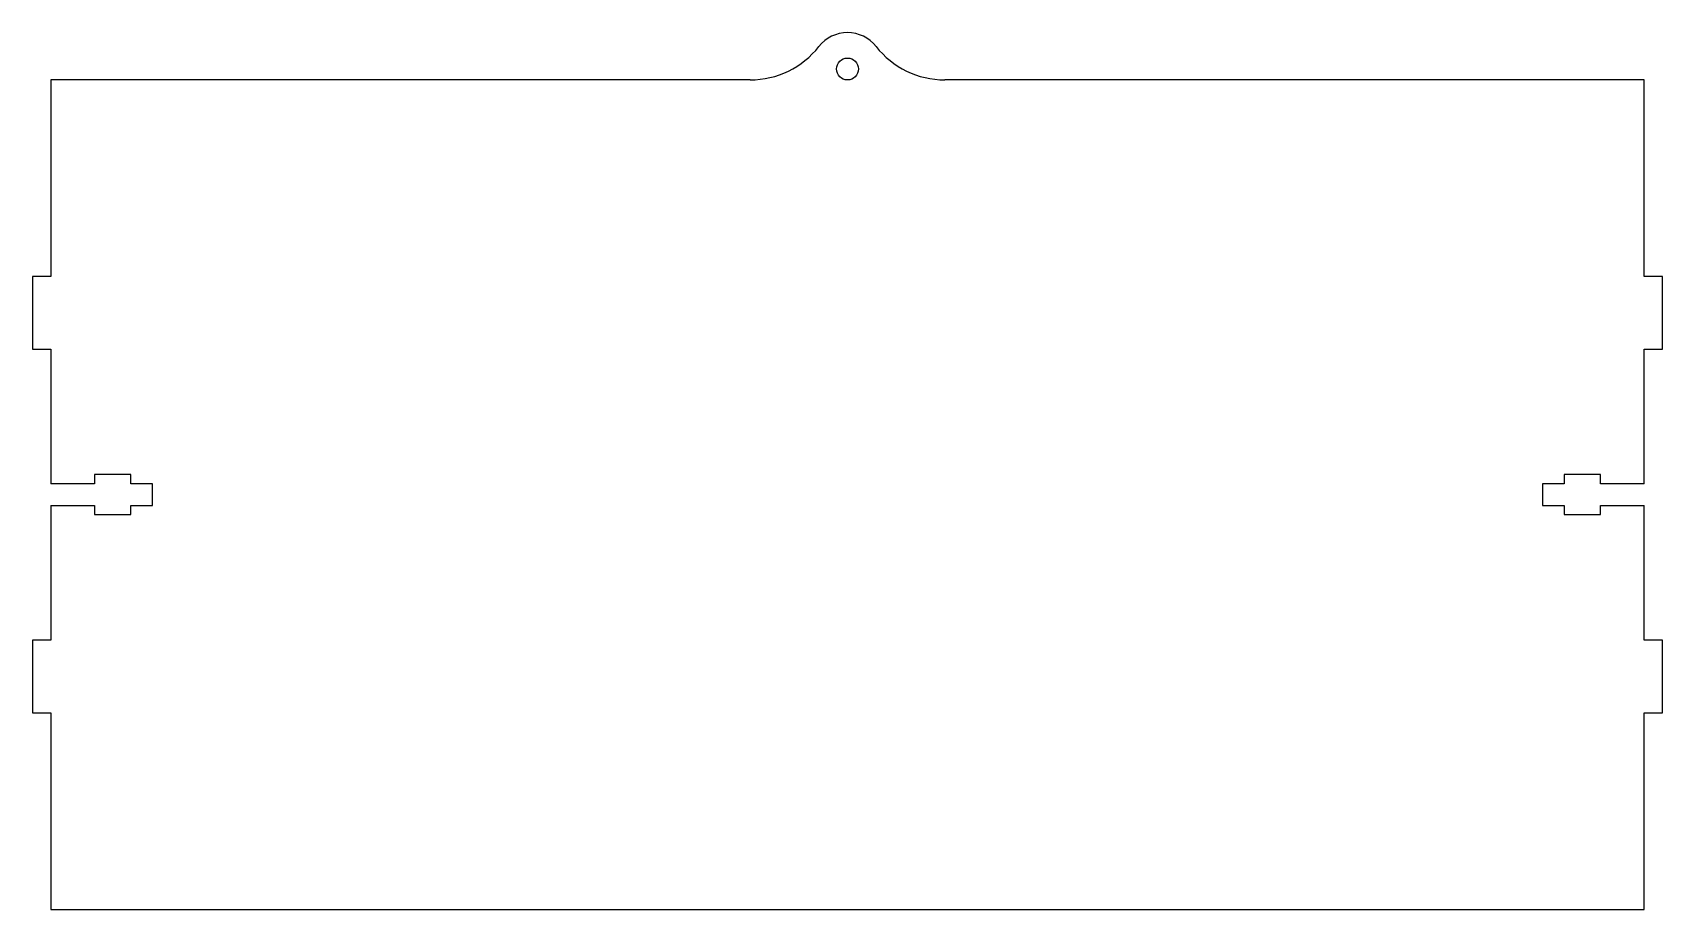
# Model space of a CAD drawing. Header units: millimetres. Extents: x -112 to 112, y -57 to 64.
import ezdxf

# ---------------------------------------------------------------- set-up
doc = ezdxf.new("R2010")
doc.units = ezdxf.units.MM

msp = doc.modelspace()

# ---------------------------------------------------------------- linework, layer by layer
at = {"color": 7, "linetype": 'Continuous', "lineweight": 25}
for p, q in [((-13.37, 57), (-109.5, 57)), ((-109.5, 57), (-109.5, 30)), ((109.5, 57), (13.37, 57)), ((109.5, 30), (109.5, 57)), ((-109.5, 30), (-112, 30)), ((-112, 30), (-112, 20)), ((112, 30), (109.5, 30)), ((112, 20), (112, 30)), ((-112, 20), (-109.5, 20)), ((-109.5, 20), (-109.5, 1.5)), ((109.5, 1.5), (109.5, 20)), ((109.5, 20), (112, 20)), ((-103.5, 2.75), (-103.5, 1.5)), ((-98.5, 2.75), (-103.5, 2.75)), ((-98.5, 1.5), (-98.5, 2.75)), ((98.5, 2.75), (98.5, 1.5)), ((103.5, 2.75), (98.5, 2.75)), ((103.5, 1.5), (103.5, 2.75)), ((-103.5, 1.5), (-109.5, 1.5)), ((-95.5, 1.5), (-98.5, 1.5)), ((-95.5, -1.5), (-95.5, 1.5)), ((95.5, 1.5), (95.5, -1.5)), ((98.5, 1.5), (95.5, 1.5)), ((109.5, 1.5), (103.5, 1.5)), ((-109.5, -1.5), (-103.5, -1.5)), ((-109.5, -1.5), (-109.5, -20)), ((-103.5, -1.5), (-103.5, -2.75)), ((-98.5, -1.5), (-95.5, -1.5)), ((-98.5, -2.75), (-98.5, -1.5)), ((95.5, -1.5), (98.5, -1.5)), ((98.5, -1.5), (98.5, -2.75)), ((103.5, -1.5), (109.5, -1.5)), ((103.5, -2.75), (103.5, -1.5)), ((109.5, -20), (109.5, -1.5)), ((-103.5, -2.75), (-98.5, -2.75)), ((98.5, -2.75), (103.5, -2.75)), ((-109.5, -20), (-112, -20)), ((-112, -20), (-112, -30)), ((112, -20), (109.5, -20)), ((112, -30), (112, -20)), ((-112, -30), (-109.5, -30)), ((-109.5, -30), (-109.5, -57)), ((109.5, -57), (109.5, -30)), ((109.5, -30), (112, -30)), ((-109.5, -57), (109.5, -57))]:
    msp.add_line(p, q, dxfattribs=at)
msp.add_circle((0, 58.5), 1.5, dxfattribs=at)
for centre, radius, start, end in [((0, 58.5), 5, 38.1445, 141.8555), ((-13.37, 69), 12, 270, 321.8555), ((13.37, 69), 12, 218.1445, 270)]:
    msp.add_arc(centre, radius, start, end, dxfattribs=at)

doc.saveas('drawing.dxf')
